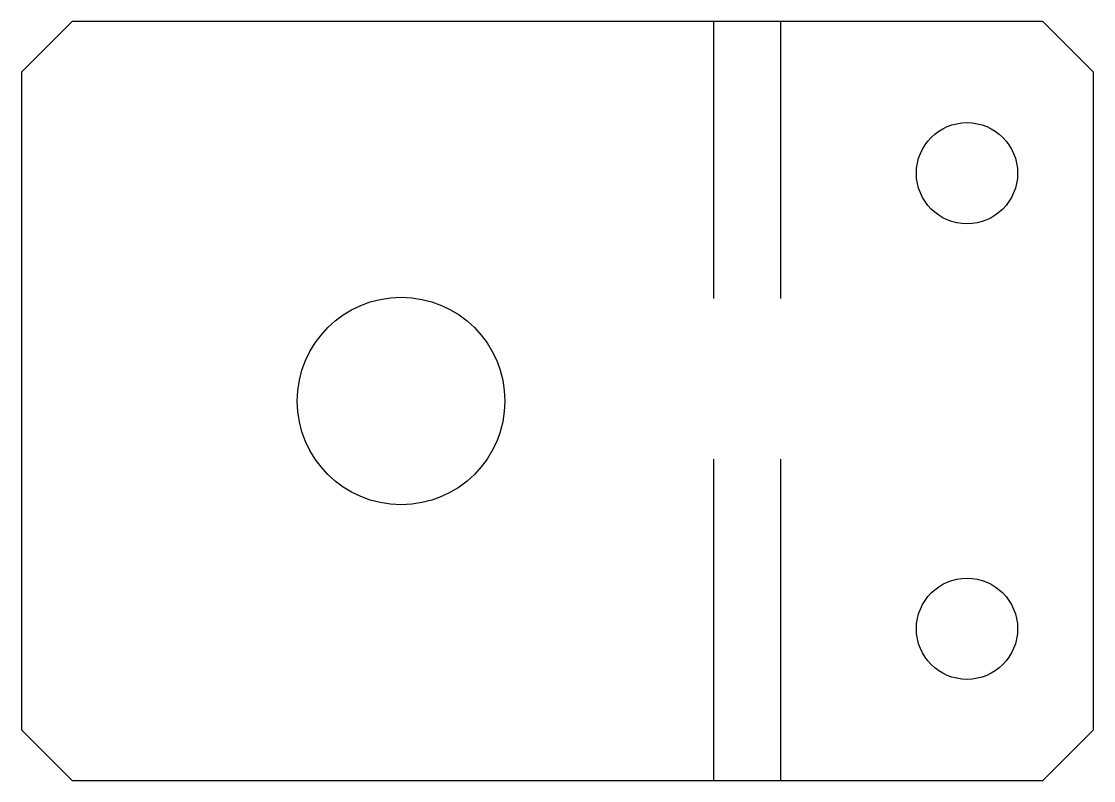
# Model space of a CAD drawing. Extents: x 0 to 42.4, y 0 to 30.
import ezdxf

# ---------------------------------------------------------------- set-up
doc = ezdxf.new("R2010")
doc.units = 0
doc.header["$MEASUREMENT"] = 0
doc.linetypes.add('DASHED', pattern=[19.05, 12.7, -6.35])
doc.layers.get('0').update_dxf_attribs({"linetype": 'CONTINUOUS'})

msp = doc.modelspace()

# ---------------------------------------------------------------- linework, layer by layer
for p, q in [((2, 30), (0, 28)), ((40.36, 30), (2, 30)), ((42.36, 28), (40.36, 30)), ((0, 28), (0, 2)), ((42.36, 2), (42.36, 28)), ((0, 2), (2, 0)), ((40.36, 0), (42.36, 2)), ((2, 0), (40.36, 0))]:
    msp.add_line(p, q)
at = {"linetype": 'DASHED'}
for p, q in [((27.36, 0), (27.36, 30)), ((30, 0), (30, 30))]:
    msp.add_line(p, q, dxfattribs=at)
for centre, radius in [((37.36, 24), 2), ((15, 15), 4.1), ((37.36, 6), 2)]:
    msp.add_circle(centre, radius)

doc.saveas('drawing.dxf')
